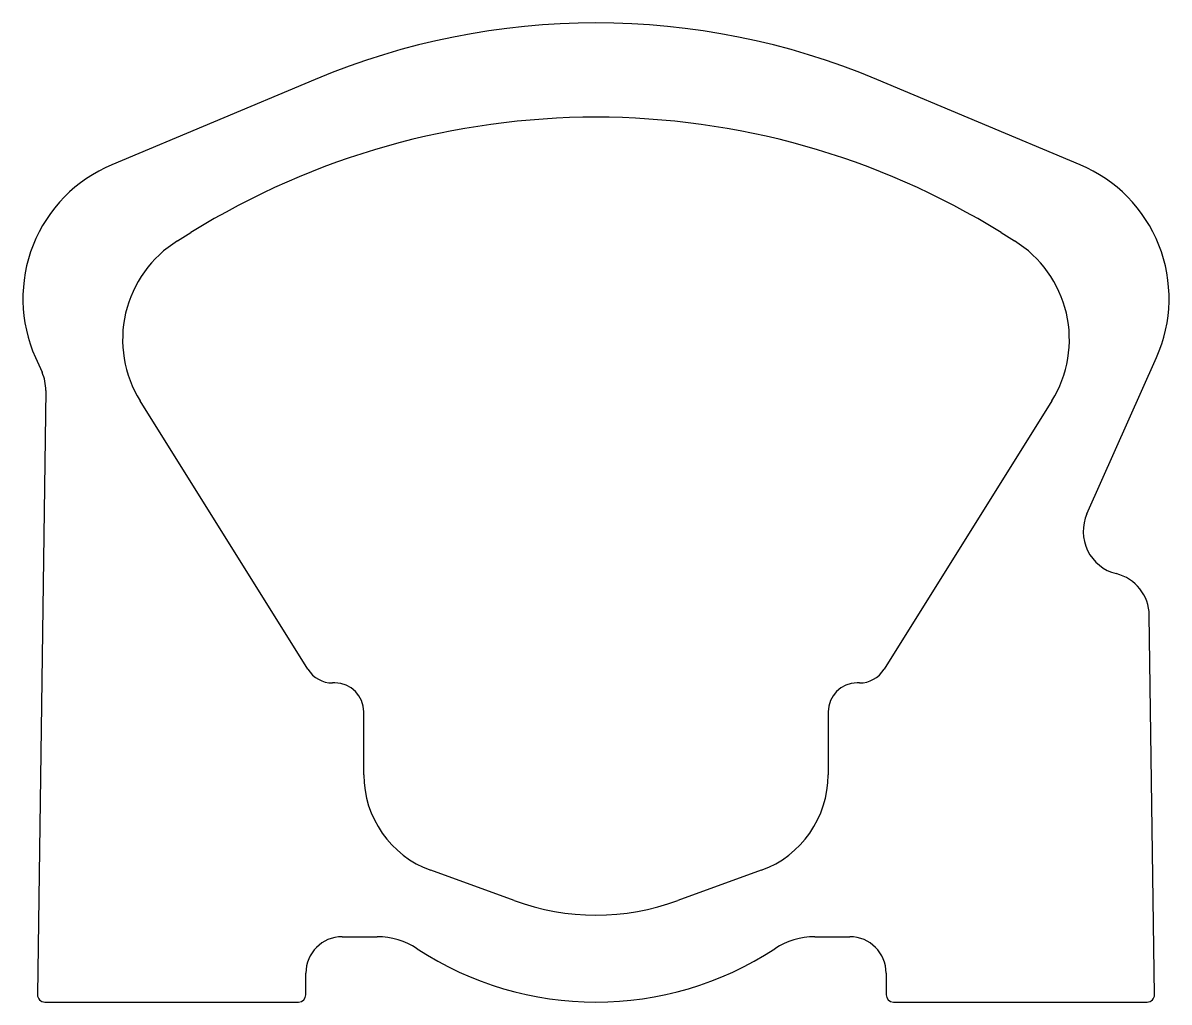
# Model space of a CAD drawing. Extents: x 2147.1 to 2226.1, y 1837.4 to 1904.9.
import ezdxf

# ---------------------------------------------------------------- set-up
doc = ezdxf.new("R2010")
doc.units = 0
doc.layers.get('0').update_dxf_attribs({"linetype": 'CONTINUOUS'})

msp = doc.modelspace()

# ---------------------------------------------------------------- linework, layer by layer
for p, q in [((2167.242, 1901.031), (2153.22, 1895.147)), ((2219.958, 1895.147), (2205.936, 1901.031)), ((2157.745, 1889.902), (2158.657, 1890.468)), ((2214.521, 1890.468), (2215.433, 1889.902)), ((2147.954, 1881.858), (2148.406, 1880.842)), ((2220.431, 1871.091), (2225.225, 1881.858)), ((2148.665, 1879.58), (2148.096, 1837.933)), ((2166.736, 1860.366), (2155.177, 1878.864)), ((2218.001, 1878.864), (2206.442, 1860.366)), ((2225.082, 1837.933), (2224.725, 1864.089)), ((2168.589, 1859.426), (2168.432, 1859.426)), ((2204.746, 1859.426), (2204.589, 1859.426)), ((2170.589, 1853.092), (2170.589, 1857.426)), ((2202.589, 1857.426), (2202.589, 1853.092)), ((2180.946, 1844.421), (2175.195, 1846.514)), ((2197.983, 1846.514), (2192.232, 1844.421)), ((2169.089, 1841.926), (2171.514, 1841.926)), ((2201.664, 1841.926), (2204.089, 1841.926)), ((2166.589, 1837.926), (2166.589, 1839.426)), ((2206.589, 1839.426), (2206.589, 1837.926)), ((2148.596, 1837.426), (2166.089, 1837.426)), ((2207.089, 1837.426), (2224.582, 1837.426))]:
    msp.add_line(p, q)
for centre, radius, start, end in [((2186.589, 1854.926), 50, 67.2357, 112.7643), ((2186.589, 1845.426), 53, 58.19573, 121.80427), ((2157.089, 1885.926), 10, 112.7643, 204), ((2216.089, 1885.926), 10, 336, 67.2357), ((2161.961, 1883.104), 8, 121.80427, 212), ((2211.217, 1883.104), 8, 328, 58.19573), ((2145.666, 1879.621), 3, 359.21674, 24), ((2223.171, 1869.871), 3, 156, 256.04856), ((2221.725, 1864.048), 3, 0.78326, 76.04856), ((2168.432, 1861.426), 2, 212, 270), ((2204.746, 1861.426), 2, 270, 328), ((2168.589, 1857.426), 2, 0, 90), ((2204.589, 1857.426), 2, 90, 180), ((2177.589, 1853.092), 7, 180, 250), ((2195.589, 1853.092), 7, 290, 0), ((2186.589, 1859.926), 16.5, 250, 290), ((2169.089, 1839.426), 2.5, 90, 180), ((2171.514, 1836.926), 5, 56.7581, 90), ((2201.664, 1836.926), 5, 90, 123.2419), ((2204.089, 1839.426), 2.5, 0, 90), ((2186.589, 1859.926), 22.5, 236.7581, 303.2419), ((2148.596, 1837.926), 0.5, 179.21674, 270), ((2166.089, 1837.926), 0.5, 270, 360), ((2207.089, 1837.926), 0.5, 180, 270), ((2224.582, 1837.926), 0.5, 270, 0.78326)]:
    msp.add_arc(centre, radius, start, end)

doc.saveas('drawing.dxf')
